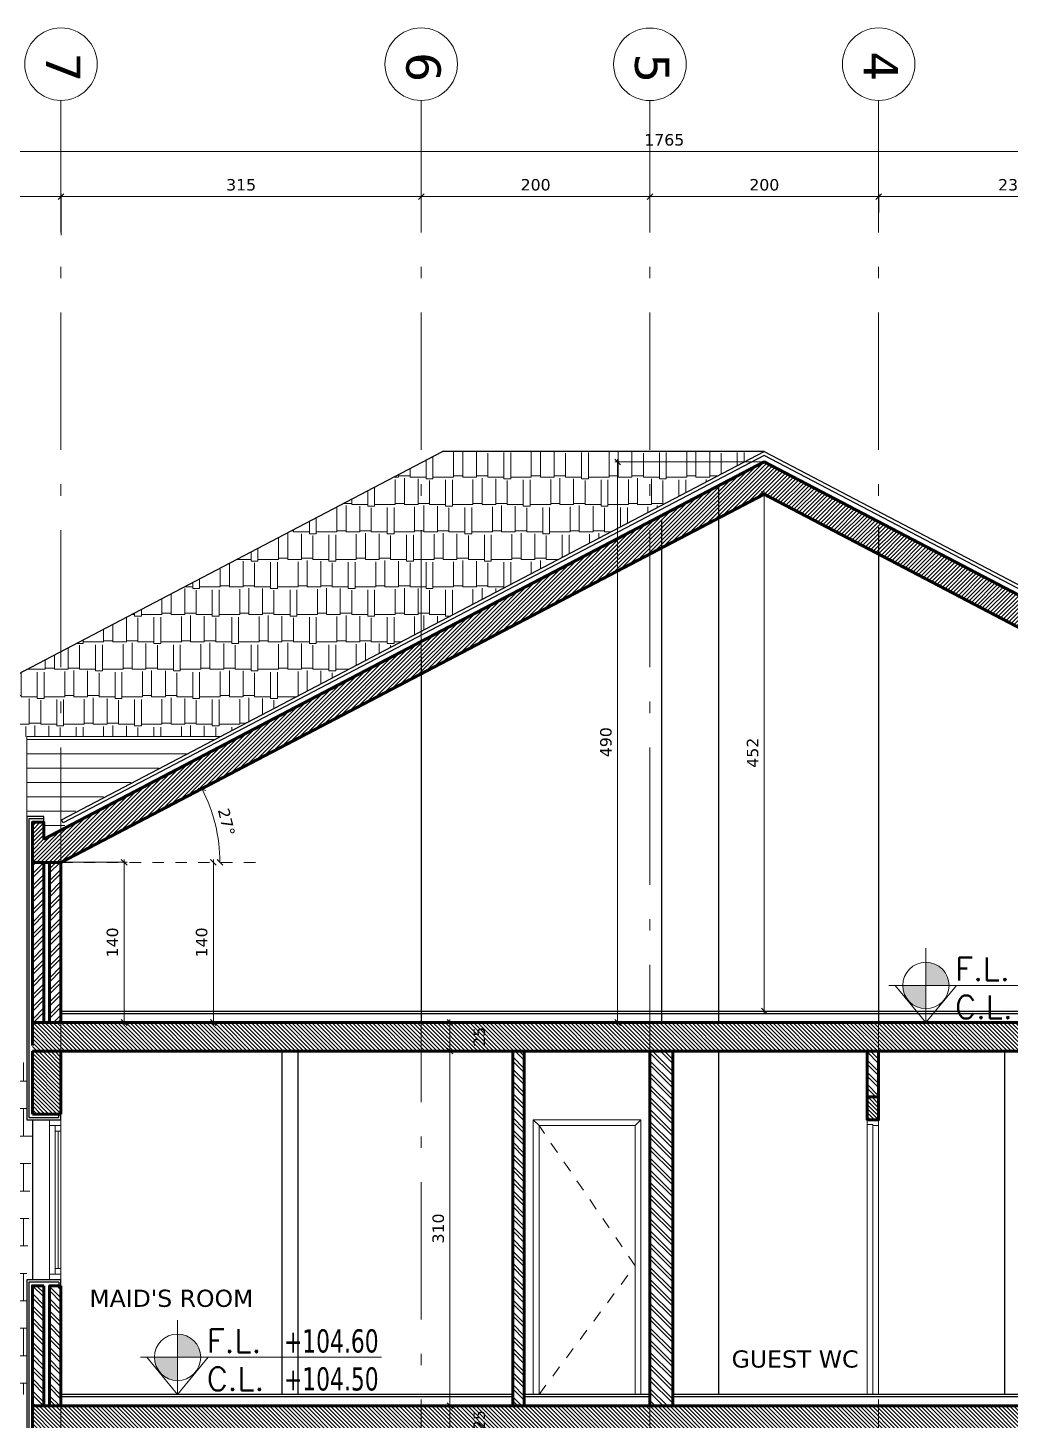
# Model space of a CAD drawing. Header units: inches. Extents: x -48 to 777, y -156 to 510.
# Drawn here: x 143.08 to 151.67, y 8.08 to 20.25 of the extents above; entities that cross this region are included whole.
import ezdxf
from ezdxf.enums import TextEntityAlignment as Align

# ---------------------------------------------------------------- set-up
doc = ezdxf.new("R2010")
doc.units = ezdxf.units.IN
doc.header["$MEASUREMENT"] = 0
for name, pattern in [('ACAD_ISO10W100', [18, 12, -3, 0, -3]), ('HIDDEN', [0.375, 0.25, -0.125]), ('NUHA', [1.45, 0.75, -0.25, 0.2, -0.25])]:
    doc.linetypes.add(name, pattern=pattern)
doc.layers.get('Defpoints').update_dxf_attribs({"lineweight": 5})
for name, color, linetype, lineweight in [('A-ANNOTATION', 34, 'Continuous', 5), ('A-AXIS ST', 251, 'ACAD_ISO10W100', 5), ('A-DIM', 9, 'Continuous', 5), ('A-DOORS', 38, 'Continuous', 20), ('A-HIDDEN', 254, 'HIDDEN', 5), ('A-PILLARS', 1, 'Continuous', 60), ('A-PROJECTION1', 6, 'Continuous', 30), ('A-SIGNS1', 20, 'Continuous', 15), ('A-SIGNS2', 30, 'Continuous', 15), ('A-TEXT', 50, 'Continuous', 15), ('A-WALLS', 7, 'Continuous', 60), ('C-STONE', 42, 'Continuous', 30), ('D-METAL', 156, 'Continuous', 20), ('D-WOOD', 32, 'Continuous', 20), ('H-PILLARS', 61, 'Continuous', 5), ('H-WALLS', 51, 'Continuous', 5), ('H-WOOD', 26, 'Continuous', 5)]:
    doc.layers.add(name, color=color, linetype=linetype, lineweight=lineweight)
doc.layers.add('H-STONE', color=7, linetype='Continuous', lineweight=5, true_color=0xc8bd6a)
doc.layers.add('HH-DARK GREY', color=7, linetype='Continuous', lineweight=5, true_color=0x404040)
doc.styles.add('ROMAND', font='verdana.ttf')
doc.styles.add('ROMANS', font='romans__.ttf', dxfattribs={"height": 0.14})
doc.dimstyles.new('M-1.50', dxfattribs={"dimtxt": 0.1, "dimasz": 0.05, "dimexe": 0.025, "dimexo": 0.025, "dimgap": 0.05, "dimtad": 1, "dimlfac": 100, "dimrnd": 0.5, "dimzin": 9, "dimdsep": 46, "dimtxsty": 'ROMAND', "dimblk": 'OBLIQUE', "dimcen": 1, "dimdle": 0.025, "dimclrd": 256, "dimclre": 256, "dimclrt": 2, "dimadec": 0, "dimazin": 0, "dimtfac": 0.666667, "dimtmove": 2, "dimatfit": 3, "dimfxl": 0.04, "dimtolj": 1, "dimtzin": 5, "dimlwd": -1, "dimlwe": -1, "dimarcsym": 0})
pattern_1 = [(135, (-509.38157, 143.83294), (-0.053033009, -0.053033009), []), (135, (-509.38157, 143.8683), (-0.053033009, -0.053033009), [])]
pattern_2 = [(45, (-296.1508, -293.51525), (-0.053033009, 0.053033009), []), (45, (-296.115445, -293.51525), (-0.053033009, 0.053033009), [])]

# ---------------------------------------------------------------- blocks, each defined once
blk = doc.blocks.new('GXFHGCGFCD')
at = {"layer": 'A-SIGNS1', "linetype": 'NUHA'}
h = blk.add_hatch(color=256, dxfattribs=at)
h.paths.add_polyline_path([(90.3819, 61.3301), (90.3819, 61.1701), (90.5419, 61.1701, 0.414214)])
h.paths.add_polyline_path([(90.3819, 61.1701), (90.2219, 61.1701, 0.414214), (90.3819, 61.0101)])
at = {"layer": 'A-SIGNS1'}
for p, q in [((90.3819, 60.9141), (90.3819, 61.4261)), ((90.1259, 61.1701), (91.7898, 61.1701))]:
    blk.add_line(p, q, dxfattribs=at)
blk.add_circle((90.3819, 61.1701), 0.16, dxfattribs=at)
blk = doc.blocks.new('DGXFHXFGDFD')
at = {"layer": 'A-SIGNS1'}
blk.add_blockref('GXFHGCGFCD', (0, 0), dxfattribs=at)
at = {"layer": 'A-SIGNS2', "linetype": 'NUHA', "style": 'ROMANS'}
for s, p in [('F.L.', (90.5835, 61.2031)), ('C.L.', (90.5835, 60.9413))]:
    blk.add_text(s, height=0.16, dxfattribs=at).set_placement(p)
at = {"layer": 'A-SIGNS2', "style": 'ROMANS', "width": 0.910135, "flags": 4}
for tag, p, p2 in [('NIV.FINI', (91.1159, 61.2031), (91.7898, 61.2031)), ('NIV.BETON', (91.1159, 60.9413), (91.7898, 60.9413))]:
    blk.add_attdef(tag, text='', height=0.16, dxfattribs=at).set_placement(p, p2, align=Align.FIT)
blk = doc.blocks.new('_Oblique')
at = {"color": 0, "linetype": 'ByBlock', "lineweight": -2}
blk.add_line((-0.5, -0.5), (0.5, 0.5), dxfattribs=at)
blk = doc.blocks.new('*D874')
at = {"layer": 'A-DIM', "transparency": 16777216}
blk.add_line((146.769, 7.928), (146.769, 8.228), dxfattribs=at)
at = {"layer": 'Defpoints', "color": 0, "transparency": 16777216}
for p in [(146.769, 8.203), (146.769, 8.203), (146.769, 7.953)]:
    blk.add_point(p, dxfattribs=at)
at = {"layer": 'A-DIM', "transparency": 16777216, "xscale": 0.05, "yscale": 0.05, "zscale": 0.05}
for p, rotation in [((146.769, 8.203), 90), ((146.769, 7.953), 270)]:
    blk.add_blockref('_Oblique', p, dxfattribs=dict(at, rotation=rotation))
at = {"layer": 'A-DIM', "color": 2, "transparency": 16777216, "insert": (147.026, 8.078), "char_height": 0.1, "attachment_point": 5, "rotation": 90, "style": 'ROMAND'}
blk.add_mtext('\\A1;25', dxfattribs=at)
blk = doc.blocks.new('*D875')
at = {"layer": 'A-DIM', "transparency": 16777216}
blk.add_line((146.769, 8.178), (146.769, 11.328), dxfattribs=at)
at = {"layer": 'Defpoints', "color": 0, "transparency": 16777216}
for p in [(146.769, 11.303), (146.769, 11.303), (146.769, 8.203)]:
    blk.add_point(p, dxfattribs=at)
at = {"layer": 'A-DIM', "transparency": 16777216, "xscale": 0.05, "yscale": 0.05, "zscale": 0.05}
for p, rotation in [((146.769, 11.303), 90), ((146.769, 8.203), 270)]:
    blk.add_blockref('_Oblique', p, dxfattribs=dict(at, rotation=rotation))
at = {"layer": 'A-DIM', "color": 2, "transparency": 16777216, "insert": (146.667, 9.753), "char_height": 0.1, "attachment_point": 5, "rotation": 90, "style": 'ROMAND'}
blk.add_mtext('\\A1;310', dxfattribs=at)
blk = doc.blocks.new('*D876')
at = {"layer": 'A-DIM', "transparency": 16777216}
blk.add_line((146.769, 11.278), (146.769, 11.578), dxfattribs=at)
at = {"layer": 'Defpoints', "color": 0, "transparency": 16777216}
for p in [(146.769, 11.553), (146.769, 11.553), (146.769, 11.303)]:
    blk.add_point(p, dxfattribs=at)
at = {"layer": 'A-DIM', "transparency": 16777216, "xscale": 0.05, "yscale": 0.05, "zscale": 0.05}
for p, rotation in [((146.769, 11.553), 90), ((146.769, 11.303), 270)]:
    blk.add_blockref('_Oblique', p, dxfattribs=dict(at, rotation=rotation))
at = {"layer": 'A-DIM', "color": 2, "transparency": 16777216, "insert": (147.026, 11.428), "char_height": 0.1, "attachment_point": 5, "rotation": 90, "style": 'ROMAND'}
blk.add_mtext('\\A1;25', dxfattribs=at)
blk = doc.blocks.new('*D902')
at = {"layer": 'A-DIM', "transparency": 16777216}
blk.add_line((146.769, 11.278), (146.769, 11.578), dxfattribs=at)
at = {"layer": 'Defpoints', "color": 0, "transparency": 16777216}
for p in [(146.769, 11.553), (146.769, 11.553), (146.769, 11.303)]:
    blk.add_point(p, dxfattribs=at)
at = {"layer": 'A-DIM', "transparency": 16777216, "xscale": 0.05, "yscale": 0.05, "zscale": 0.05}
for p, rotation in [((146.769, 11.553), 90), ((146.769, 11.303), 270)]:
    blk.add_blockref('_Oblique', p, dxfattribs=dict(at, rotation=rotation))
at = {"layer": 'A-DIM', "color": 2, "transparency": 16777216, "insert": (147.026, 11.428), "char_height": 0.1, "attachment_point": 5, "rotation": 90, "style": 'ROMAND'}
blk.add_mtext('\\A1;25', dxfattribs=at)
blk = doc.blocks.new('*D904')
at = {"layer": 'A-DIM', "transparency": 16777216}
for p, q in [((143.393, 12.953), (143.945, 12.953)), ((143.92, 11.528), (143.92, 12.978)), ((143.393, 11.553), (143.945, 11.553))]:
    blk.add_line(p, q, dxfattribs=at)
at = {"layer": 'Defpoints', "color": 0, "transparency": 16777216}
for p in [(143.368, 12.953), (143.92, 12.953), (143.368, 11.553)]:
    blk.add_point(p, dxfattribs=at)
at = {"layer": 'A-DIM', "transparency": 16777216, "xscale": 0.05, "yscale": 0.05, "zscale": 0.05}
for p, rotation in [((143.92, 12.953), 90), ((143.92, 11.553), 270)]:
    blk.add_blockref('_Oblique', p, dxfattribs=dict(at, rotation=rotation))
at = {"layer": 'A-DIM', "color": 2, "transparency": 16777216, "insert": (143.818, 12.253), "char_height": 0.1, "attachment_point": 5, "rotation": 90, "style": 'ROMAND'}
blk.add_mtext('\\A1;140', dxfattribs=at)
blk = doc.blocks.new('*D905')
at = {"layer": 'A-DIM', "transparency": 16777216}
for p, q in [((149.518, 16.195), (149.518, 11.628)), ((149.493, 16.17), (149.493, 16.17)), ((149.543, 11.653), (149.543, 11.653))]:
    blk.add_line(p, q, dxfattribs=at)
at = {"layer": 'Defpoints', "color": 0, "transparency": 16777216}
for p in [(149.518, 16.17), (149.518, 11.653), (149.518, 11.653)]:
    blk.add_point(p, dxfattribs=at)
at = {"layer": 'A-DIM', "transparency": 16777216, "xscale": 0.05, "yscale": 0.05, "zscale": 0.05}
for p, rotation in [((149.518, 16.17), 90), ((149.518, 11.653), 270)]:
    blk.add_blockref('_Oblique', p, dxfattribs=dict(at, rotation=rotation))
at = {"layer": 'A-DIM', "color": 2, "transparency": 16777216, "insert": (149.416, 13.911), "char_height": 0.1, "attachment_point": 5, "rotation": 90, "style": 'ROMAND'}
blk.add_mtext('\\A1;452', dxfattribs=at)
blk = doc.blocks.new('*D593')
at = {"layer": 'A-DIM', "transparency": 16777216}
blk.add_line((144.7, 11.528), (144.7, 12.978), dxfattribs=at)
at = {"layer": 'Defpoints', "color": 0, "transparency": 16777216}
for p in [(144.7, 12.953), (144.7, 12.953), (144.7, 11.553)]:
    blk.add_point(p, dxfattribs=at)
at = {"layer": 'A-DIM', "transparency": 16777216, "xscale": 0.05, "yscale": 0.05, "zscale": 0.05}
for p, rotation in [((144.7, 12.953), 90), ((144.7, 11.553), 270)]:
    blk.add_blockref('_Oblique', p, dxfattribs=dict(at, rotation=rotation))
at = {"layer": 'A-DIM', "color": 2, "transparency": 16777216, "insert": (144.598, 12.253), "char_height": 0.1, "attachment_point": 5, "rotation": 90, "style": 'ROMAND'}
blk.add_mtext('\\A1;140', dxfattribs=at)
blk = doc.blocks.new('*D746')
at = {"layer": 'A-DIM', "transparency": 16777216}
for p, q in [((149.493, 16.453), (148.21, 16.453)), ((148.235, 16.478), (148.235, 11.528)), ((148.969, 11.553), (148.21, 11.553))]:
    blk.add_line(p, q, dxfattribs=at)
at = {"layer": 'Defpoints', "color": 0, "transparency": 16777216}
for p in [(149.518, 16.453), (148.235, 11.553), (148.994, 11.553)]:
    blk.add_point(p, dxfattribs=at)
at = {"layer": 'A-DIM', "transparency": 16777216, "xscale": 0.05, "yscale": 0.05, "zscale": 0.05}
for p, rotation in [((148.235, 16.453), 90), ((148.235, 11.553), 270)]:
    blk.add_blockref('_Oblique', p, dxfattribs=dict(at, rotation=rotation))
at = {"layer": 'A-DIM', "color": 2, "transparency": 16777216, "insert": (148.133, 14.003), "char_height": 0.1, "attachment_point": 5, "rotation": 90, "style": 'ROMAND'}
blk.add_mtext('\\A1;490', dxfattribs=at)
blk = doc.blocks.new('*D822')
at = {"layer": 'A-DIM', "transparency": 16777216}
for p, q in [((139.793, 18.772), (143.393, 18.772)), ((139.818, 18.434), (139.818, 18.797)), ((143.368, 18.434), (143.368, 18.797))]:
    blk.add_line(p, q, dxfattribs=at)
at = {"layer": 'Defpoints', "color": 0, "transparency": 16777216}
for p in [(143.368, 18.772), (139.818, 18.409), (143.368, 18.409)]:
    blk.add_point(p, dxfattribs=at)
at = {"layer": 'A-DIM', "transparency": 16777216, "xscale": 0.05, "yscale": 0.05, "zscale": 0.05, "rotation": 180}
blk.add_blockref('_Oblique', (139.818, 18.772), dxfattribs=at)
at = {"layer": 'A-DIM', "transparency": 16777216, "xscale": 0.05, "yscale": 0.05, "zscale": 0.05}
blk.add_blockref('_Oblique', (143.368, 18.772), dxfattribs=at)
at = {"layer": 'A-DIM', "color": 2, "transparency": 16777216, "insert": (141.593, 18.874), "char_height": 0.1, "attachment_point": 5, "style": 'ROMAND'}
blk.add_mtext('\\A1;355', dxfattribs=at)
blk = doc.blocks.new('*D823')
at = {"layer": 'A-DIM', "transparency": 16777216}
for p, q in [((143.343, 18.772), (146.543, 18.772)), ((143.368, 18.434), (143.368, 18.797)), ((146.518, 18.566), (146.518, 18.797))]:
    blk.add_line(p, q, dxfattribs=at)
at = {"layer": 'Defpoints', "color": 0, "transparency": 16777216}
for p in [(146.518, 18.772), (146.518, 18.541), (143.368, 18.409)]:
    blk.add_point(p, dxfattribs=at)
at = {"layer": 'A-DIM', "transparency": 16777216, "xscale": 0.05, "yscale": 0.05, "zscale": 0.05, "rotation": 180}
blk.add_blockref('_Oblique', (143.368, 18.772), dxfattribs=at)
at = {"layer": 'A-DIM', "transparency": 16777216, "xscale": 0.05, "yscale": 0.05, "zscale": 0.05}
blk.add_blockref('_Oblique', (146.518, 18.772), dxfattribs=at)
at = {"layer": 'A-DIM', "color": 2, "transparency": 16777216, "insert": (144.943, 18.874), "char_height": 0.1, "attachment_point": 5, "style": 'ROMAND'}
blk.add_mtext('\\A1;315', dxfattribs=at)
blk = doc.blocks.new('*D824')
at = {"layer": 'A-DIM', "transparency": 16777216}
for p, q in [((146.493, 18.772), (148.543, 18.772)), ((146.518, 18.566), (146.518, 18.797)), ((148.518, 18.632), (148.518, 18.797))]:
    blk.add_line(p, q, dxfattribs=at)
at = {"layer": 'Defpoints', "color": 0, "transparency": 16777216}
for p in [(148.518, 18.772), (146.518, 18.541), (148.518, 18.607)]:
    blk.add_point(p, dxfattribs=at)
at = {"layer": 'A-DIM', "transparency": 16777216, "xscale": 0.05, "yscale": 0.05, "zscale": 0.05, "rotation": 180}
blk.add_blockref('_Oblique', (146.518, 18.772), dxfattribs=at)
at = {"layer": 'A-DIM', "transparency": 16777216, "xscale": 0.05, "yscale": 0.05, "zscale": 0.05}
blk.add_blockref('_Oblique', (148.518, 18.772), dxfattribs=at)
at = {"layer": 'A-DIM', "color": 2, "transparency": 16777216, "insert": (147.518, 18.874), "char_height": 0.1, "attachment_point": 5, "style": 'ROMAND'}
blk.add_mtext('\\A1;200', dxfattribs=at)
blk = doc.blocks.new('*D825')
at = {"layer": 'A-DIM', "transparency": 16777216}
for p, q in [((148.493, 18.772), (150.543, 18.772)), ((148.518, 18.632), (148.518, 18.797)), ((150.518, 18.632), (150.518, 18.797))]:
    blk.add_line(p, q, dxfattribs=at)
at = {"layer": 'Defpoints', "color": 0, "transparency": 16777216}
for p in [(150.518, 18.772), (148.518, 18.607), (150.518, 18.607)]:
    blk.add_point(p, dxfattribs=at)
at = {"layer": 'A-DIM', "transparency": 16777216, "xscale": 0.05, "yscale": 0.05, "zscale": 0.05, "rotation": 180}
blk.add_blockref('_Oblique', (148.518, 18.772), dxfattribs=at)
at = {"layer": 'A-DIM', "transparency": 16777216, "xscale": 0.05, "yscale": 0.05, "zscale": 0.05}
blk.add_blockref('_Oblique', (150.518, 18.772), dxfattribs=at)
at = {"layer": 'A-DIM', "color": 2, "transparency": 16777216, "insert": (149.518, 18.874), "char_height": 0.1, "attachment_point": 5, "style": 'ROMAND'}
blk.add_mtext('\\A1;200', dxfattribs=at)
blk = doc.blocks.new('*D826')
at = {"layer": 'A-DIM', "transparency": 16777216}
for p, q in [((150.493, 18.772), (152.893, 18.772)), ((150.518, 18.632), (150.518, 18.797)), ((152.868, 18.632), (152.868, 18.797))]:
    blk.add_line(p, q, dxfattribs=at)
at = {"layer": 'Defpoints', "color": 0, "transparency": 16777216}
for p in [(152.868, 18.772), (150.518, 18.607), (152.868, 18.607)]:
    blk.add_point(p, dxfattribs=at)
at = {"layer": 'A-DIM', "transparency": 16777216, "xscale": 0.05, "yscale": 0.05, "zscale": 0.05, "rotation": 180}
blk.add_blockref('_Oblique', (150.518, 18.772), dxfattribs=at)
at = {"layer": 'A-DIM', "transparency": 16777216, "xscale": 0.05, "yscale": 0.05, "zscale": 0.05}
blk.add_blockref('_Oblique', (152.868, 18.772), dxfattribs=at)
at = {"layer": 'A-DIM', "color": 2, "transparency": 16777216, "insert": (151.693, 18.874), "char_height": 0.1, "attachment_point": 5, "style": 'ROMAND'}
blk.add_mtext('\\A1;235', dxfattribs=at)
blk = doc.blocks.new('*D829')
at = {"layer": 'A-DIM', "transparency": 16777216}
for p, q in [((157.493, 19.165), (139.793, 19.165)), ((139.818, 18.434), (139.818, 19.19)), ((157.468, 18.603), (157.468, 19.19))]:
    blk.add_line(p, q, dxfattribs=at)
at = {"layer": 'Defpoints', "color": 0, "transparency": 16777216}
for p in [(139.818, 19.165), (157.468, 18.578), (139.818, 18.409)]:
    blk.add_point(p, dxfattribs=at)
at = {"layer": 'A-DIM', "transparency": 16777216, "xscale": 0.05, "yscale": 0.05, "zscale": 0.05, "rotation": 180}
blk.add_blockref('_Oblique', (139.818, 19.165), dxfattribs=at)
at = {"layer": 'A-DIM', "transparency": 16777216, "xscale": 0.05, "yscale": 0.05, "zscale": 0.05}
blk.add_blockref('_Oblique', (157.468, 19.165), dxfattribs=at)
at = {"layer": 'A-DIM', "color": 2, "transparency": 16777216, "insert": (148.643, 19.267), "char_height": 0.1, "attachment_point": 5, "style": 'ROMAND'}
blk.add_mtext('\\A1;1765', dxfattribs=at)
blk = doc.blocks.new('*D951')
at = {"layer": 'A-DIM', "transparency": 16777216}
blk.add_arc((143.37, 12.953), 1.387, 360, 27.4215, dxfattribs=at)
at = {"layer": 'Defpoints', "color": 0, "transparency": 16777216}
for p in [(149.57, 16.169), (144.739, 13.173), (143.37, 12.953), (143.37, 12.953), (145.155, 12.953)]:
    blk.add_point(p, dxfattribs=at)
at = {"layer": 'A-DIM', "transparency": 16777216, "xscale": 0.05, "yscale": 0.05, "zscale": 0.05}
for p, rotation in [((144.601, 13.591), 117.4215278366394), ((144.757, 12.953), 269.9999999999998)]:
    blk.add_blockref('_Oblique', p, dxfattribs=dict(at, rotation=rotation))
at = {"layer": 'A-DIM', "color": 2, "transparency": 16777216, "insert": (144.816, 13.305), "char_height": 0.1, "attachment_point": 5, "rotation": 283.7108, "style": 'ROMAND'}
blk.add_mtext('\\A1;27°', dxfattribs=at)

msp = doc.modelspace()

# ---------------------------------------------------------------- hatches: boundary and pattern name
at = {"layer": 'H-PILLARS'}
h = msp.add_hatch(dxfattribs=at)
h.set_pattern_fill('ANSI31', color=256, scale=0.2)
h.set_pattern_definition([(45, (0, 97.13333), (-0.0176776695, 0.0176776695), [])])
h.paths.add_polyline_path([(146.51773, 14.6), (146.51773, 14.88218), (143.36773, 13.23332), (143.36773, 12.95252), (143.37036, 12.95252)])
h.paths.add_polyline_path([(143.36773, 13.23332), (143.21773, 13.1548), (143.21773, 13.30252), (143.11773, 13.30252), (143.11773, 12.95252), (143.36773, 12.95252)])
h.paths.add_polyline_path([(148.51773, 15.64689), (148.51773, 15.92907), (146.51773, 14.88218), (146.51773, 14.6)])
h.paths.add_polyline_path([(149.51773, 16.17034), (150.51773, 15.64689), (150.51773, 15.92907), (149.51773, 16.45252), (148.51773, 15.92907), (148.51773, 15.64689)])
h.paths.add_polyline_path([(150.51773, 15.92907), (150.51773, 15.64689), (152.86773, 14.41679), (152.86773, 14.69897)])
h.paths.add_polyline_path([(152.86773, 14.69897), (152.86773, 14.41679), (155.6651, 12.95252), (155.76773, 12.95252), (155.76773, 13.18097)])
h.paths.add_polyline_path([(155.91773, 13.30252), (155.81773, 13.30252), (155.81773, 13.1548), (155.76773, 13.18097), (155.76773, 12.95252), (155.91773, 12.95252)])
h.paths.add_polyline_path([(147.61219, 15.17289), (147.84963, 15.29718), (147.88617, 15.31568), (147.79991, 15.27178)], flags=17)
h = msp.add_hatch(dxfattribs=at)
h.set_pattern_fill('ANSI31', color=256, scale=0.2, angle=90)
h.set_pattern_definition([(135, (-477.768862, 58.306158), (-0.0176776695, -0.0176776695), [])])
h.paths.add_polyline_path([(155.91773, 11.55252), (143.11773, 11.55252), (143.11773, 11.30252), (155.91773, 11.30252)])
h = msp.add_hatch(dxfattribs=at)
h.set_pattern_fill('ANSI31', color=256, scale=0.2, angle=90)
h.set_pattern_definition([(135, (-477.768862, 58.306158), (-0.0176776695, -0.0176776695), [])])
h.paths.add_polyline_path([(155.91773, 11.55252), (143.11773, 11.55252), (143.11773, 11.30252), (155.91773, 11.30252)])
h = msp.add_hatch(dxfattribs=at)
h.set_pattern_fill('ANSI31', color=256, scale=0.2, angle=90)
h.set_pattern_definition([(135, (-1370.895032, -228.608658), (-0.01767766953, -0.01767766953), [])])
h.paths.add_polyline_path([(143.36773, 11.30252), (143.11773, 11.30252), (143.11773, 10.75252), (143.36773, 10.75252)])
h = msp.add_hatch(dxfattribs=at)
h.set_pattern_fill('ANSI31', color=256, scale=0.2, angle=90)
h.set_pattern_definition([(135, (-677.998862, 65.006158), (-0.0176776695, -0.0176776695), [])])
h.paths.add_polyline_path([(150.51773, 10.90252), (150.41773, 10.90252), (150.41773, 10.70252), (150.51773, 10.70252)])
h = msp.add_hatch(dxfattribs=at)
h.set_pattern_fill('ANSI31', color=256, scale=0.2, angle=90)
h.set_pattern_definition([(135, (-576.768862, 58.306158), (-0.0176776695, -0.0176776695), [])])
h.paths.add_polyline_path([(155.91773, 8.20252), (143.11773, 8.20252), (143.11773, 7.95252), (155.91773, 7.95252)])
at = {"layer": 'H-STONE'}
h = msp.add_hatch(dxfattribs=at)
h.set_pattern_fill('AR-B816', color=256, scale=0.03)
h.paths.add_polyline_path([(143.11773, 10.70252), (143.06773, 10.70252), (143.06773, 11.20252), (140.61773, 11.20252), (140.61773, 8.30252), (141.21554, 8.30252), (141.21554, 10.70252), (142.11554, 10.70252), (142.11554, 8.30252), (143.06773, 8.30252), (143.06773, 9.30252)])
at = {"layer": 'H-WALLS'}
h = msp.add_hatch(dxfattribs=at)
h.set_pattern_fill('ANSI32', color=256, scale=0.2)
h.set_pattern_definition(pattern_2)
h.paths.add_polyline_path([(143.11773, 12.95252), (143.21773, 12.95252), (143.21773, 11.55252), (143.11773, 11.55252)])
h = msp.add_hatch(dxfattribs=at)
h.set_pattern_fill('ANSI32', color=256, scale=0.2)
h.set_pattern_definition(pattern_2)
h.paths.add_polyline_path([(143.26773, 12.95252), (143.36773, 12.95252), (143.36773, 11.55252), (143.26773, 11.55252)])
h = msp.add_hatch(dxfattribs=at)
h.set_pattern_fill('ANSI32', color=256, scale=0.2, angle=90)
h.set_pattern_definition([(135, (-675.76886, 65.00616), (-0.0530330086, -0.0530330086), []), (135, (-675.76886, 65.04151), (-0.0530330086, -0.0530330086), [])])
h.paths.add_polyline_path([(147.41773, 11.30252), (147.31773, 11.30252), (147.31773, 8.20252), (147.41773, 8.20252)])
h.paths.add_polyline_path([(148.71773, 11.30252), (148.51773, 11.30252), (148.51773, 8.20252), (148.71773, 8.20252)])
h = msp.add_hatch(dxfattribs=at)
h.set_pattern_fill('ANSI32', color=256, scale=0.2, angle=90)
h.set_pattern_definition([(135, (-677.99886, 65.00616), (-0.0530330086, -0.0530330086), []), (135, (-677.99886, 65.04151), (-0.0530330086, -0.0530330086), [])])
h.paths.add_polyline_path([(150.51773, 11.30252), (150.41773, 11.30252), (150.41773, 10.90252), (150.51773, 10.90252)])
h = msp.add_hatch(dxfattribs=at)
h.set_pattern_fill('ANSI32', color=256, scale=0.2, angle=90)
h.set_pattern_definition(pattern_1)
h.paths.add_polyline_path([(143.21773, 9.25252), (143.11773, 9.25252), (143.11773, 8.20252), (143.21773, 8.20252)])
h = msp.add_hatch(dxfattribs=at)
h.set_pattern_fill('ANSI32', color=256, scale=0.2, angle=90)
h.set_pattern_definition(pattern_1)
h.paths.add_polyline_path([(143.36773, 9.25252), (143.26773, 9.25252), (143.26773, 8.20252), (143.36773, 8.20252)])
at = {"layer": 'H-WOOD'}
h = msp.add_hatch(dxfattribs=at)
h.set_pattern_fill('ANSI31', color=256, angle=135)
h.set_pattern_definition([(180, (0, 0.4), (-3e-17, -0.125), [])])
h.paths.add_polyline_path([(143.06773, 14.05252), (144.76023, 14.05252), (143.36773, 13.33222), (143.38257, 13.30614), (143.4073, 13.26269), (143.21773, 13.1548), (143.21773, 13.30252), (143.21773, 13.33252), (143.21773, 13.35252), (143.06773, 13.35252)])
at = {"layer": 'HH-DARK GREY'}
h = msp.add_hatch(dxfattribs=at)
h.set_pattern_fill('AR-RSHKE', color=256, scale=0.02, angle=360)
h.paths.add_polyline_path([(140.60896, 13.35252), (141.96773, 13.35252), (141.96773, 14.05252), (144.76023, 14.05252), (149.51773, 16.54281), (146.70375, 16.54281)])

# ---------------------------------------------------------------- linework, layer by layer
at = {"layer": 'A-ANNOTATION'}
for centre in [(143.36773, 19.92908), (146.51773, 19.92908), (148.51773, 19.92767), (150.51773, 19.92908)]:
    msp.add_circle(centre, 0.31723, dxfattribs=at)
at = {"layer": 'A-AXIS ST', "ltscale": 0.1}
for p, q in [((143.36773, -6.24262), (143.36773, 19.61185)), ((146.51773, -6.24262), (146.51773, 19.61185)), ((148.51773, -6.24262), (148.51773, 19.61185)), ((150.51773, -6.24262), (150.51773, 19.61185))]:
    msp.add_line(p, q, dxfattribs=at)
at = {"layer": 'A-DOORS'}
for p, q in [((147.49773, 10.70252), (147.49773, 8.30252)), ((148.43773, 10.70252), (147.49773, 10.70252)), ((147.54773, 10.65252), (147.49773, 10.70252)), ((148.38773, 10.65252), (148.43773, 10.70252)), ((148.43773, 10.70252), (148.43773, 8.30252)), ((150.41773, 10.70252), (150.41773, 8.30252)), ((150.46773, 10.65752), (150.46773, 8.30252)), ((150.51773, 10.70252), (150.51773, 8.30252))]:
    msp.add_line(p, q, dxfattribs=at)
msp.add_lwpolyline([(148.38773, 10.65252), (147.54773, 10.65252), (147.54773, 8.30252), (148.38773, 8.30252)], close=True, dxfattribs=at)
msp.add_lwpolyline([(150.51773, 10.70252), (150.41773, 10.70252), (150.41773, 10.66252), (150.46773, 10.66252), (150.46773, 10.65252), (150.51773, 10.65252)], dxfattribs=at)
at = {"layer": 'A-HIDDEN', "ltscale": 0.4}
msp.add_line((143.36773, 12.95252), (145.15205, 12.95252), dxfattribs=at)
msp.add_lwpolyline([(147.54773, 8.30252), (148.38773, 9.42752), (147.54773, 10.65252)], dxfattribs=at)
at = {"layer": 'A-PILLARS'}
for p, q in [((143.36773, 12.95114), (149.51773, 16.17034)), ((149.51773, 16.17034), (155.66773, 12.95114)), ((143.11773, 11.35252), (143.11773, 11.60252)), ((143.11773, 11.35252), (143.11773, 11.60252)), ((143.11773, 11.55252), (155.91773, 11.55252)), ((143.11773, 11.55252), (155.91773, 11.55252)), ((143.11773, 11.30252), (155.91773, 11.30252)), ((143.11773, 10.75252), (143.11773, 11.30252)), ((143.11773, 11.30252), (155.91773, 11.30252)), ((143.36773, 11.30252), (143.36773, 10.75252)), ((143.11773, 10.75252), (143.36773, 10.75252)), ((143.11773, 8.20252), (155.91773, 8.20252)), ((143.11773, 7.95252), (143.11773, 8.20252)), ((143.11773, 7.95252), (143.11773, 8.20252)), ((143.11773, 7.95252), (143.11773, 8.20252))]:
    msp.add_line(p, q, dxfattribs=at)
for points in [[(143.21773, 13.1548), (149.51773, 16.45252), (155.81773, 13.1548)], [(143.37036, 12.95252), (143.11773, 12.95252), (143.11773, 13.30252), (143.21773, 13.30252), (143.21773, 13.1548)]]:
    msp.add_lwpolyline(points, dxfattribs=at)
msp.add_lwpolyline([(150.41773, 10.90252), (150.51773, 10.90252), (150.51773, 10.70252), (150.41773, 10.70252)], close=True, dxfattribs=at)
at = {"layer": 'A-PROJECTION1'}
for p, q in [((149.11773, 16.22488), (149.11773, 11.55252)), ((148.61773, 15.94032), (148.61773, 11.55252)), ((150.51773, 15.88341), (150.51773, 11.55252)), ((146.51773, 14.7452), (146.51773, 11.55252)), ((145.29773, 11.30252), (145.29773, 8.30252)), ((145.43773, 11.30252), (145.43773, 8.30252)), ((149.11773, 11.30252), (149.11773, 8.30252)), ((151.61773, 11.30252), (151.61773, 8.30252)), ((143.11773, 10.70252), (143.11773, 9.30252))]:
    msp.add_line(p, q, dxfattribs=at)
at = {"layer": 'A-SIGNS1'}
for points in [[(151.19913, 11.87692), (150.93123, 11.55252), (150.66123, 11.87692)], [(144.65514, 8.62692), (144.38724, 8.30252), (144.11724, 8.62692)]]:
    msp.add_lwpolyline(points, dxfattribs=at)
at = {"layer": 'A-WALLS'}
for p, q in [((147.31773, 11.30252), (147.31773, 8.20252)), ((147.41773, 11.30252), (147.41773, 8.20252)), ((148.51773, 11.30252), (148.51773, 8.20252)), ((148.71773, 11.30252), (148.71773, 8.20252))]:
    msp.add_line(p, q, dxfattribs=at)
at = {"layer": 'A-WALLS', "linetype": 'Continuous'}
for points in [[(143.11773, 12.95252), (143.21773, 12.95252), (143.21773, 11.55252), (143.11773, 11.55252)], [(143.26773, 12.95252), (143.36773, 12.95252), (143.36773, 11.55252), (143.26773, 11.55252)]]:
    msp.add_lwpolyline(points, close=True, dxfattribs=at)
at = {"layer": 'A-WALLS'}
for points in [[(150.41773, 10.90252), (150.51773, 10.90252), (150.51773, 11.30252), (150.41773, 11.30252)], [(143.21773, 9.25252), (143.11773, 9.25252), (143.11773, 8.20252), (143.21773, 8.20252)], [(143.36773, 9.25252), (143.26773, 9.25252), (143.26773, 8.20252), (143.36773, 8.20252)]]:
    msp.add_lwpolyline(points, close=True, dxfattribs=at)
at = {"layer": 'C-STONE'}
for p, q in [((140.60896, 13.35252), (146.70375, 16.54281)), ((149.51773, 16.54281), (146.70375, 16.54281)), ((143.36773, 11.65252), (155.66773, 11.65252)), ((143.36773, 11.63252), (155.66773, 11.63252)), ((143.31773, 9.25252), (143.36773, 9.25252)), ((143.34773, 9.28252), (143.34773, 9.25252)), ((147.31773, 8.30252), (143.36773, 8.30252)), ((147.31773, 8.28252), (143.36773, 8.28252)), ((148.51773, 8.30252), (147.41773, 8.30252)), ((148.51773, 8.28252), (147.41773, 8.28252)), ((155.66773, 8.30252), (148.71773, 8.30252)), ((155.66773, 8.28252), (148.71773, 8.28252))]:
    msp.add_line(p, q, dxfattribs=at)
for points in [[(155.64911, 13.2995), (149.51773, 16.50895), (143.38635, 13.2995), (143.3715, 13.32559), (149.51773, 16.54281), (155.66396, 13.32559)], [(143.21773, 13.33252), (143.21773, 13.35252), (143.06773, 13.35252), (143.06773, 11.04919)], [(143.21773, 13.30252), (143.21773, 13.33252), (143.08773, 13.33252), (143.08773, 10.99919)], [(143.06773, 11.60252), (143.06773, 10.70252), (143.36773, 10.70252), (143.36773, 10.75252)], [(143.08773, 11.60252), (143.08773, 10.72252), (143.34773, 10.72252), (143.34773, 10.75252)], [(143.36773, 9.25252), (143.36773, 9.30252), (143.06773, 9.30252), (143.06773, 7.35252), (143.36773, 7.35252), (143.36773, 7.40252)], [(143.34773, 9.28252), (143.08773, 9.28252), (143.08773, 7.37252), (143.34773, 7.37252), (143.34773, 7.40252)], [(143.36773, 8.20252), (143.36773, 8.20252), (143.31773, 8.20252)]]:
    msp.add_lwpolyline(points, dxfattribs=at)
at = {"layer": 'D-METAL'}
msp.add_line((143.34273, 9.40252), (143.34273, 10.60252), dxfattribs=at)
for points in [[(143.36773, 10.65252), (143.36773, 10.70252), (143.26773, 10.70252), (143.26773, 10.65252)], [(143.26773, 9.35252), (143.31773, 9.35252), (143.31773, 10.65252), (143.26773, 10.65252)], [(143.31773, 10.60252), (143.36773, 10.60252), (143.36773, 10.65252), (143.31773, 10.65252)], [(143.36773, 10.60252), (143.31773, 10.60252), (143.31773, 9.40252), (143.36773, 9.40252)], [(143.31773, 9.40252), (143.36773, 9.40252), (143.36773, 9.35252), (143.31773, 9.35252)], [(143.36773, 9.35252), (143.36773, 9.30252), (143.26773, 9.30252), (143.26773, 9.35252)]]:
    msp.add_lwpolyline(points, close=True, dxfattribs=at)
at = {"layer": 'D-WOOD'}
msp.add_lwpolyline([(143.06773, 13.35252), (143.06773, 14.05252), (144.76023, 14.05252)], dxfattribs=at)

# ---------------------------------------------------------------- block references
at = {"layer": 'A-SIGNS1'}
ref = msp.add_blockref('DGXFHXFGDFD', (36.39933, -65.63784), dxfattribs=dict(at, xscale=1.267200000000003, yscale=1.267200000000003, zscale=1.267200000000003))
ref.add_attrib('NIV.FINI', '-----', dxfattribs={"layer": 'A-SIGNS2', "height": 0.202752, "style": 'ROMAND', "width": 1.307645}).set_placement((151.86135, 11.91877), (152.68931, 11.91877), align=Align.FIT)
ref.add_attrib('NIV.BETON', '+107.85', dxfattribs={"layer": 'A-SIGNS2', "height": 0.202752, "style": 'ROMAND', "width": 0.680836}).set_placement((151.86135, 11.58701), (152.68931, 11.58701), align=Align.FIT)
ref = msp.add_blockref('DGXFHXFGDFD', (29.85534, -68.88784), dxfattribs=dict(at, xscale=1.267200000000003, yscale=1.267200000000003, zscale=1.267200000000003))
ref.add_attrib('NIV.FINI', '+104.60', dxfattribs={"layer": 'A-SIGNS2', "height": 0.202752, "style": 'ROMAND', "width": 0.680836}).set_placement((145.31736, 8.66877), (146.14533, 8.66877), align=Align.FIT)
ref.add_attrib('NIV.BETON', '+104.50', dxfattribs={"layer": 'A-SIGNS2', "height": 0.202752, "style": 'ROMAND', "width": 0.680836}).set_placement((145.31736, 8.33701), (146.14533, 8.33701), align=Align.FIT)

# ---------------------------------------------------------------- texts
at = {"layer": 'A-ANNOTATION', "char_height": 0.3, "width": 5.0170833, "attachment_point": 1, "rotation": 270, "style": 'ROMAND'}
for s, insert in [('\\pi2.4059;7', (143.53767, 22.43641)), ('\\pi2.4024;6', (146.68767, 22.43641)), ('\\pi2.4108;5', (148.68767, 22.43499)), ('\\pi2.3951;4', (150.68617, 22.43641))]:
    msp.add_mtext(s, dxfattribs=dict(at, insert=insert))
at = {"layer": 'A-TEXT', "char_height": 0.15, "width": 2.3447222, "attachment_point": 1, "style": 'ROMAND'}
for s, insert in [("MAID'S ROOM", (143.61548, 9.21762)), ('GUEST WC', (149.23213, 8.68712))]:
    msp.add_mtext(s, dxfattribs=dict(at, insert=insert))

# ---------------------------------------------------------------- dimensions: what is measured, and where the dimension line sits
at = {"layer": 'A-DIM'}
for base, p1, p2, picture, middle in [((139.81773, 19.16483), (157.46773, 18.57834), (139.81773, 18.40932), '*D829', (148.64273, 19.26681)), ((143.36773, 18.7719), (139.81773, 18.40932), (143.36773, 18.40932), '*D822', (141.59273, 18.87398)), ((146.51773, 18.7719), (143.36773, 18.40932), (146.51773, 18.54116), '*D823', (144.94273, 18.87398)), ((148.51773, 18.7719), (146.51773, 18.54116), (148.51773, 18.60737), '*D824', (147.51773, 18.87398)), ((150.51773, 18.7719), (148.51773, 18.60737), (150.51773, 18.60741), '*D825', (149.51773, 18.87398)), ((152.86773, 18.7719), (150.51773, 18.60741), (152.86773, 18.60741), '*D826', (151.69273, 18.87398))]:
    dim = msp.add_linear_dim(base=base, p1=p1, p2=p2, dimstyle='M-1.50', dxfattribs=at)
    dim.commit()
    dim.dimension.update_dxf_attribs({"geometry": picture, "text_midpoint": middle})
for base, p1, p2, picture, middle in [((148.23472, 11.55252), (149.51773, 16.45252), (148.99403, 11.55252), '*D746', (148.13267, 14.00252)), ((149.51773, 11.65252), (149.51773, 16.17034), (149.51773, 11.65252), '*D905', (149.41565, 13.91143)), ((143.92028, 12.95252), (143.36773, 11.55252), (143.36773, 12.95252), '*D904', (143.81823, 12.25252)), ((144.70005, 12.95252), (144.70005, 11.55252), (144.70005, 12.95252), '*D593', (144.598, 12.25252)), ((146.76929, 11.55252), (146.76929, 11.30252), (146.76929, 11.55252), '*D876', (147.02554, 11.42752)), ((146.76929, 11.55252), (146.76929, 11.30252), (146.76929, 11.55252), '*D902', (147.02554, 11.42752)), ((146.76929, 11.30252), (146.76929, 8.20252), (146.76929, 11.30252), '*D875', (146.66721, 9.75252)), ((146.76929, 8.20252), (146.76929, 7.95252), (146.76929, 8.20252), '*D874', (147.02554, 8.07752))]:
    dim = msp.add_linear_dim(base=base, p1=p1, p2=p2, angle=90, dimstyle='M-1.50', dxfattribs=at)
    dim.commit()
    dim.dimension.update_dxf_attribs({"geometry": picture, "text_midpoint": middle})
dim = msp.add_angular_dim_2l(base=(144.7394, 13.17288), line1=((143.37036, 12.95252), (145.15468, 12.95252)), line2=((143.36986, 12.95252), (149.57018, 16.16941)), dimstyle='M-1.50', dxfattribs=at)
dim.commit()
dim.dimension.update_dxf_attribs({"geometry": '*D951', "text_midpoint": (144.81565, 13.30525)})

doc.saveas('drawing.dxf')
